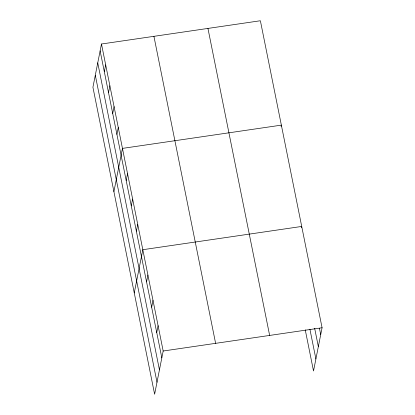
<?xml version="1.0" encoding="UTF-8"?>
<svg xmlns="http://www.w3.org/2000/svg" width="415" height="415" viewBox="0 0 415 415"><rect width="100%" height="100%" fill="white"/><g stroke="black" fill="none" stroke-linecap="round" stroke-linejoin="round"><path stroke-width="0.62" d="M101.483 44.006L92.924 87.243L154.619 394.25L163.178 351.012L101.483 44.006L260.381 20.75L322.076 327.757L313.517 370.994L305.243 329.837M104.321 71.738L105.68 64.885M108.517 92.612L109.876 85.76M112.714 113.487L114.068 106.634M116.911 134.367L118.265 127.514M113.902 191.626L122.461 148.388L281.36 125.133L281.111 126.378M126.191 180.572L127.55 173.719M131.285 205.897L132.639 199.044M136.374 231.228L137.728 224.375M134.258 292.938L142.822 249.7L301.715 226.445L301.472 227.69M146.552 281.884L147.911 275.031M151.641 307.209L153 300.356M156.73 332.54L158.089 325.687M163.178 351.012L322.076 327.757M319.446 328.275L320.717 334.609M314.653 328.255L318.341 346.618M309.912 329.225L315.893 358.985M207.946 28.422L269.641 335.429M153.924 36.333L215.613 343.34M100.129 50.858L161.824 357.865M97.748 62.867L159.443 369.874M95.3 75.234L156.995 382.241"/></g></svg>
